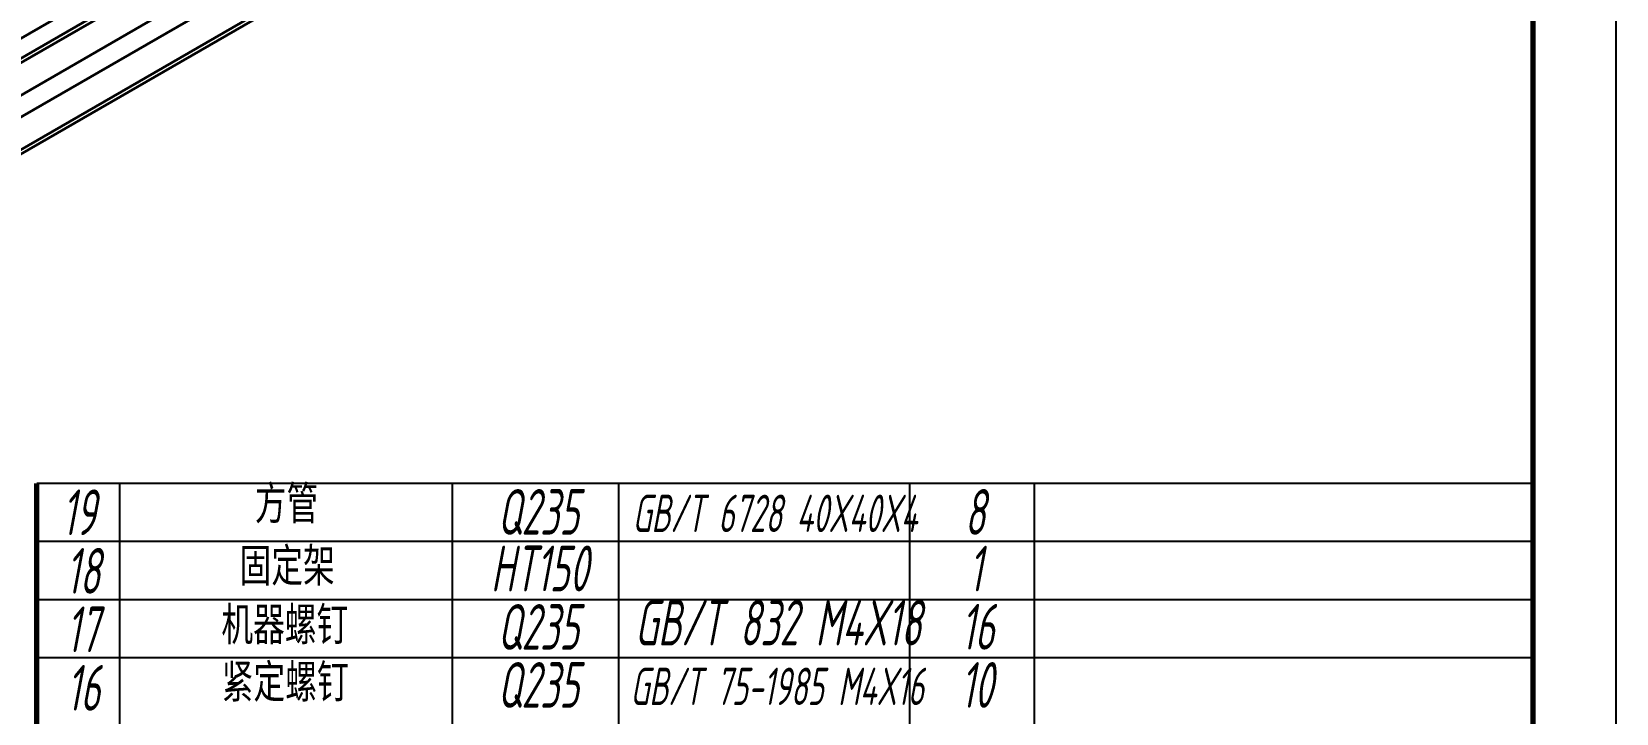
# Model space of a CAD drawing. Header units: millimetres. Extents: x -841 to 0, y 0 to 594.
# Drawn here: x -191 to -0.3, y 164.9 to 246.9 of the extents above; entities that cross this region are included whole.
import ezdxf

# ---------------------------------------------------------------- set-up
doc = ezdxf.new("R2010")
doc.units = ezdxf.units.MM
doc.layers.get('0').update_dxf_attribs({"lineweight": 50})
doc.layers.add('xishixian', color=7, linetype='Continuous')
doc.layers.add('zushixian', color=7, linetype='Continuous', lineweight=70)
doc.layers.add('轮廓实线层', color=7, linetype='Continuous', lineweight=40)
doc.styles.add('abc123', font='gbeitc.shx', dxfattribs={"width": 0.7})
doc.styles.add('xuhao', font='gbeitc.shx', dxfattribs={"width": 0.7, "height": 5.5})

msp = doc.modelspace()

# ---------------------------------------------------------------- linework, layer by layer
at = {"layer": 'xishixian'}
for p, q in [((-0.35, -0.48), (-0.35, 593.52)), ((-10.35, 192.52), (-190.35, 192.52)), ((-180.35, 49.52), (-180.35, 192.52)), ((-140.35, 49.52), (-140.35, 192.52)), ((-120.35, 49.52), (-120.35, 192.52)), ((-85.35, 49.52), (-85.35, 192.52)), ((-70.35, 49.52), (-70.35, 192.52)), ((-10.35, 185.52), (-190.35, 185.52)), ((-10.35, 178.52), (-190.35, 178.52)), ((-10.35, 171.52), (-190.35, 171.52))]:
    msp.add_line(p, q, dxfattribs=at)
at = {"layer": 'zushixian'}
for p, q in [((-10.35, 9.52), (-10.35, 583.52)), ((-190.35, 9.52), (-190.35, 192.52))]:
    msp.add_line(p, q, dxfattribs=at)
at = {"layer": '轮廓实线层', "color": 7, "linetype": 'Continuous', "lineweight": 40}
for p, q in [((-22.61, 334.53), (-311.11, 167.99)), ((-19.22, 332.57), (-307.72, 166.03)), ((-306.92, 165.95), (-18.42, 332.49)), ((-306.92, 165.95), (-18.42, 332.49)), ((-226.64, 226.22), (-180.06, 253.11)), ((-177.98, 251.91), (-224.66, 224.96)), ((-177.98, 251.91), (-224.66, 224.96))]:
    msp.add_line(p, q, dxfattribs=at)
at = {"layer": '轮廓实线层', "color": 8, "linetype": 'Continuous', "lineweight": 40}
for p, q in [((-177.51, 251.64), (-224.56, 224.48)), ((-174.12, 249.68), (-224.56, 220.56))]:
    msp.add_line(p, q, dxfattribs=at)

# ---------------------------------------------------------------- texts
at = {"char_height": 4, "attachment_point": 1, "style": 'abc123'}
for s, insert in [('\\pi16.212;{\\fSimSun|b0|i0|c134|p2;方管}', (-180.35, 192.15)), ('\\pi14.384;{\\fSimSun|b0|i0|c134|p2;固定架}', (-180.35, 184.67)), ('\\pi12.191;{\\fSimSun|b0|i0|c134|p2;机器螺钉}', (-180.35, 177.59)), ('\\pi12.238;{\\fSimSun|b0|i0|c134|p2;紧定螺钉}', (-180.35, 170.69))]:
    msp.add_mtext_dynamic_manual_height_columns(s, width=40, gutter_width=20, heights=[7], dxfattribs=dict(at, insert=insert))
at = {"lineweight": 35, "attachment_point": 1, "style": 'xuhao'}
for s, width, gutter_width, insert, char_height in [('19', 4.5864, 27.5, (-187.32, 191.79), 5.5), ('\\pi5.4281;Q235', 20, 20, (-140.35, 191.84), 5.5), ('\\pi1.6516;GB/T 6728 40X40X4', 35, 12.5, (-120.35, 191.16), 4.5), ('\\pi6.6177;8', 15, 20, (-85.35, 191.83), 5.5), ('\\pi4.626;HT150', 20, 20, (-140.35, 185.03), 5.5), ('\\pi7.099;1', 15, 20, (-85.35, 185.02), 5.5), ('18', 4.5864, 27.5, (-186.85, 184.74), 5.5), ('17', 3.7983, 27.5, (-186.8, 177.71), 5.5), ('\\pi5.4281;Q235', 20, 20, (-140.35, 178), 5.5), ('\\pi1.9396;GB/T 832 M4X18', 35, 12.5, (-120.35, 178.52), 5.5), ('\\pi6.1766;16', 15, 20, (-85.35, 178.02), 5.5), ('16', 5.2543, 27.5, (-186.76, 170.67), 5.5), ('\\pi5.4281;Q235', 20, 20, (-140.35, 171.02), 5.5), ('\\pi1.3891;GB/T 75-1985 M4X16', 35, 12.5, (-120.35, 170.35), 4.5), ('\\pi6.1365;10', 15, 20, (-85.35, 171.02), 5.5)]:
    msp.add_mtext_dynamic_manual_height_columns(s, width=width, gutter_width=gutter_width, heights=[0], dxfattribs=dict(at, insert=insert, char_height=char_height))

doc.saveas('drawing.dxf')
